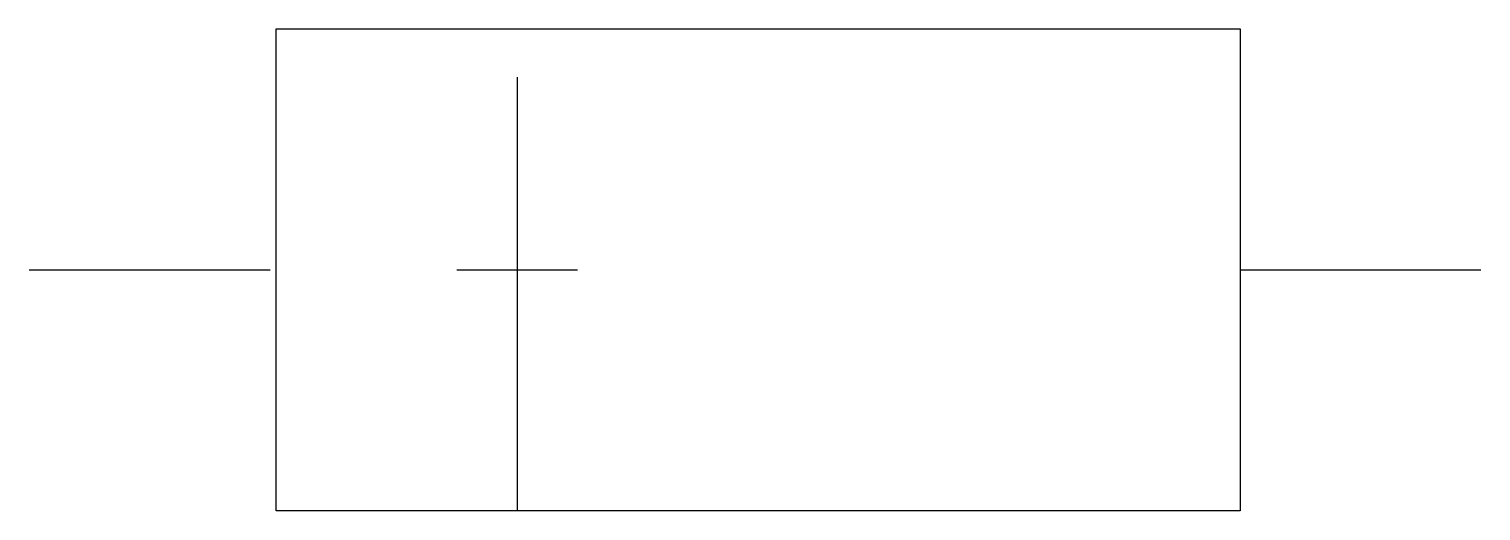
# Model space of a CAD drawing. Extents: x 2.7 to 18.7, y -2.8 to 2.5.
import ezdxf

# ---------------------------------------------------------------- set-up
doc = ezdxf.new("R2010")
doc.units = 0
doc.layers.add('DEFAULT_255_2_778', color=255, linetype='CONTINUOUS')

msp = doc.modelspace()

# ---------------------------------------------------------------- linework, layer by layer
at = {"layer": 'DEFAULT_255_2_778'}
for p, q in [((5.458, 2.514), (16.041, 2.514)), ((5.458, -2.778), (5.458, 2.514)), ((16.041, 2.514), (16.041, -2.778)), ((8.103, 1.984), (8.103, -2.249)), ((2.745, -0.132), (5.391, -0.132)), ((7.442, -0.132), (8.765, -0.132)), ((16.04, -0.132), (18.686, -0.132)), ((8.103, -2.249), (8.103, -2.778)), ((16.041, -2.778), (5.458, -2.778))]:
    msp.add_line(p, q, dxfattribs=at)

doc.saveas('drawing.dxf')
